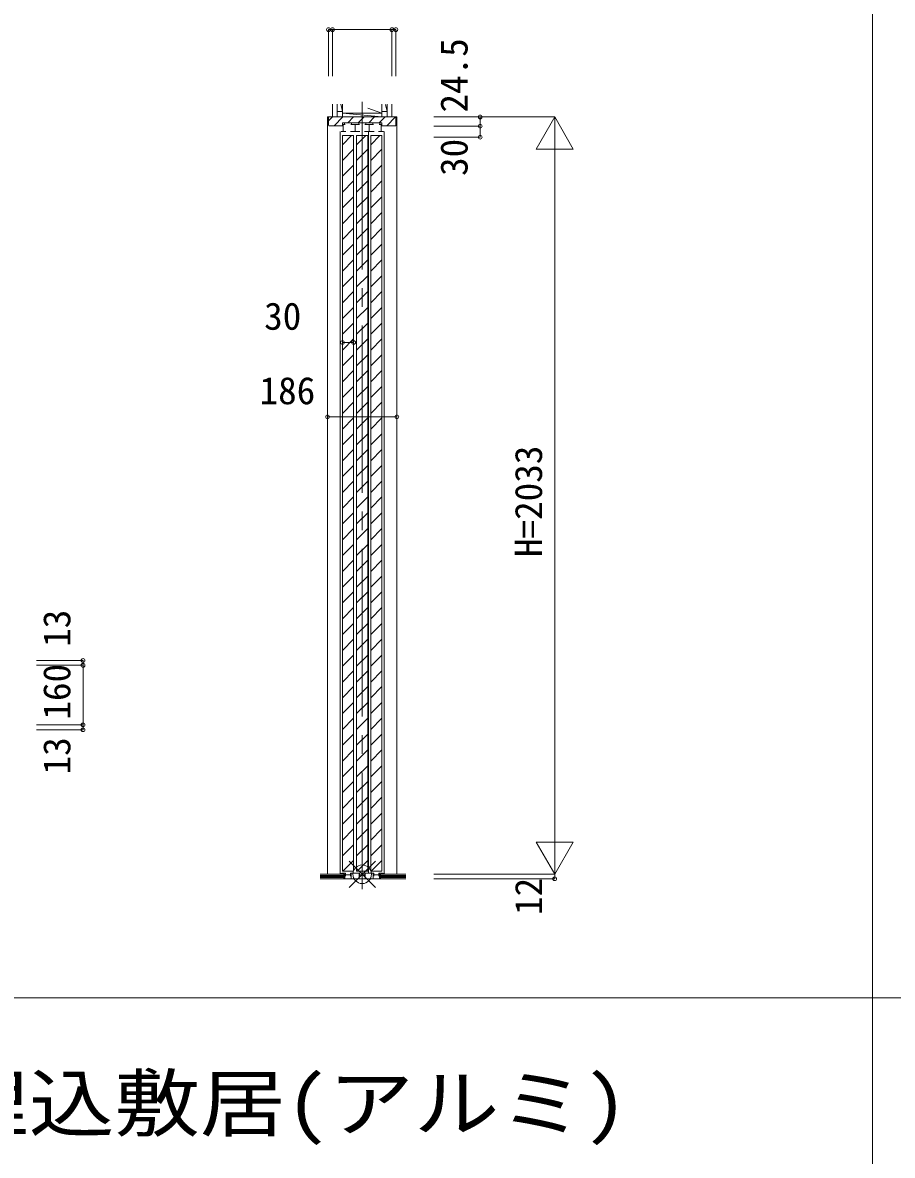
# Model space of a CAD drawing. Units: millimetres, scale not verified. Extents: x -21025 to 7656, y -14850 to 5150.
# Drawn here: x -17608 to -15272, y -12025 to -8984 of the extents above; entities that cross this region are included whole.
import ezdxf
from ezdxf.enums import TextEntityAlignment as Align

# ---------------------------------------------------------------- set-up
doc = ezdxf.new("R2010")
doc.units = ezdxf.units.MM
doc.header["$LTSCALE"] = 50
doc.linetypes.add('CHAIN2', pattern=[12, 9, -1, 1, -1])
doc.layers.add('0-0_0', color=7, linetype='Continuous')
for name, color, linetype, lineweight in [('0-1_YKK_F1', 7, 'Continuous', 9), ('0-2_YKK_IN', 7, 'Continuous', 9), ('0-4_YKK_N1', 2, 'Continuous', 9), ('0-6_YKK_C1', 4, 'Continuous', 9), ('0-7_YKK_Z1', 7, 'Continuous', 9)]:
    doc.layers.add(name, color=color, linetype=linetype, lineweight=lineweight)
doc.styles.add('ＭＳ ゴシック', font='')
doc.styles.get('ＭＳ ゴシック').set_extended_font_data('MS Gothic')

msp = doc.modelspace()

# ---------------------------------------------------------------- linework, layer by layer
at = {"layer": '0-1_YKK_F1'}
for p, q in [((-15325, -14850), (-15325, 4650)), ((-21025, -11602.5), (7475, -11602.5))]:
    msp.add_line(p, q, dxfattribs=at)
at = {"layer": '0-2_YKK_IN'}
for p, q in [((-16731.54, -11235.14), (-16660.83, -11305.86)), ((-16731.54, -11305.86), (-16660.83, -11235.14))]:
    msp.add_line(p, q, dxfattribs=at)
msp.add_circle((-16696.19, -11270.5), 25, dxfattribs=at)
at = {"layer": '0-4_YKK_N1'}
for p, q in [((-16776.19, -9003.13), (-16616.19, -9003.13)), ((-16776.19, -9003.13), (-16776.19, -9128.13)), ((-16616.19, -9003.13), (-16616.19, -9128.13)), ((-16379.01, -9262), (-16379.01, -9237.5)), ((-16229.01, -9324.1), (-16179.01, -9237.5)), ((-16179.01, -9237.5), (-16179.01, -11270.5)), ((-16504.01, -9262), (-16379.01, -9262)), ((-16379.01, -9262), (-16379.01, -9292)), ((-16504.01, -9292), (-16379.01, -9292)), ((-16229.01, -9324.1), (-16129.01, -9324.1)), ((-16749.19, -9842.78), (-16719.19, -9842.78)), ((-16789.19, -10042.78), (-16603.19, -10042.78)), ((-17571.22, -10696.5), (-17446.22, -10696.5)), ((-17446.22, -10709.5), (-17446.22, -10696.5)), ((-17571.22, -10709.5), (-17446.22, -10709.5)), ((-17571.22, -10869.5), (-17446.22, -10869.5)), ((-17571.22, -10882.5), (-17446.22, -10882.5)), ((-16229.01, -11183.9), (-16179.01, -11270.5)), ((-16229.01, -11183.9), (-16129.01, -11183.9)), ((-16179.01, -11270.5), (-16129.01, -11183.9)), ((-16504.01, -11270.5), (-16179.01, -11270.5)), ((-16179.01, -11270.5), (-16179.01, -11282.5)), ((-16504.01, -11282.5), (-16179.01, -11282.5))]:
    msp.add_line(p, q, dxfattribs=at)
for points in [[(-16776.19, -9003.13), (-16786.69, -9003.13), (-16786.69, -9128.13)], [(-16616.19, -9003.13), (-16605.69, -9003.13), (-16605.69, -9128.13)], [(-16504.01, -9237.5), (-16179.01, -9237.5), (-16129.01, -9324.1)], [(-17446.22, -10709.5), (-17446.22, -10869.5), (-17446.22, -10882.5)]]:
    msp.add_lwpolyline(points, dxfattribs=at)
for centre in [(-16786.69, -9003.13), (-16776.19, -9003.13), (-16616.19, -9003.13), (-16605.69, -9003.13), (-16379.01, -9237.5), (-16379.01, -9262), (-16379.01, -9292), (-16749.19, -9842.78), (-16719.19, -9842.78), (-16789.19, -10042.78), (-16603.19, -10042.78), (-17446.22, -10696.5), (-17446.22, -10709.5), (-17446.22, -10869.5), (-17446.22, -10882.5), (-16179.01, -11282.5)]:
    msp.add_circle(centre, 5, dxfattribs=at)
at = {"layer": '0-6_YKK_C1'}
for p, q in [((-16789.19, -9237.5), (-16789.19, -11270.5)), ((-16786.69, -9237.5), (-16789.19, -9237.5)), ((-16786.69, -9248.04), (-16776.15, -9237.5)), ((-16786.69, -9237.5), (-16786.69, -9259.5)), ((-16761.69, -9237.5), (-16786.69, -9237.5)), ((-16771.86, -9261.5), (-16747.86, -9237.5)), ((-16630.69, -9237.5), (-16761.69, -9237.5)), ((-16735.18, -9253.1), (-16719.58, -9237.5)), ((-16706.9, -9253.1), (-16691.3, -9237.5)), ((-16678.61, -9253.1), (-16663.01, -9237.5)), ((-16650.33, -9253.1), (-16634.73, -9237.5)), ((-16605.69, -9237.5), (-16630.69, -9237.5)), ((-16630.44, -9261.5), (-16606.44, -9237.5)), ((-16605.69, -9237.5), (-16603.19, -9237.5)), ((-16605.69, -9259.5), (-16605.69, -9237.5)), ((-16603.19, -9237.5), (-16603.19, -11270.5)), ((-16784.69, -9261.5), (-16749.29, -9261.5)), ((-16756.99, -9261.7), (-16747.29, -9261.7)), ((-16749.29, -9261.5), (-16748.79, -9261)), ((-16748.79, -9253.1), (-16704.79, -9253.1)), ((-16748.79, -9261), (-16748.79, -9253.1)), ((-16747.29, -9258.2), (-16747.29, -9276.7)), ((-16741.59, -9258.2), (-16747.29, -9258.2)), ((-16743.59, -9258.2), (-16743.59, -9253.1)), ((-16743.59, -9253.1), (-16724.79, -9253.1)), ((-16726.79, -9258.2), (-16703.59, -9258.2)), ((-16724.79, -9253.1), (-16724.79, -9258.2)), ((-16715.19, -9258.2), (-16715.19, -9276.7)), ((-16705.59, -9253.1), (-16705.59, -9258.2)), ((-16704.79, -9253.1), (-16687.59, -9253.1)), ((-16704.69, -9253.1), (-16687.69, -9253.1)), ((-16688.79, -9258.2), (-16665.59, -9258.2)), ((-16687.59, -9253.1), (-16643.59, -9253.1)), ((-16686.79, -9253.1), (-16686.79, -9258.2)), ((-16677.19, -9258.2), (-16677.19, -9276.7)), ((-16667.59, -9253.1), (-16667.59, -9258.2)), ((-16667.59, -9253.1), (-16648.79, -9253.1)), ((-16650.79, -9258.2), (-16645.09, -9258.2)), ((-16648.79, -9253.1), (-16648.79, -9258.2)), ((-16645.09, -9258.2), (-16645.09, -9276.7)), ((-16635.39, -9261.7), (-16645.09, -9261.7)), ((-16643.59, -9253.1), (-16643.59, -9261)), ((-16643.59, -9261), (-16643.09, -9261.5)), ((-16643.59, -9261), (-16643.09, -9261.5)), ((-16643.09, -9261.5), (-16607.69, -9261.5)), ((-16755.19, -9276.88), (-16755.19, -11268.77)), ((-16740.39, -9276.7), (-16752.99, -9276.7)), ((-16749.19, -9311.91), (-16724.77, -9287.5)), ((-16749.19, -11262.5), (-16749.19, -9287.5)), ((-16749.19, -9287.5), (-16719.19, -9287.5)), ((-16727.99, -9276.7), (-16702.39, -9276.7)), ((-16719.19, -11262.5), (-16719.19, -9287.5)), ((-16719.19, -11262.5), (-16719.19, -9287.5)), ((-16711.19, -9311.91), (-16686.77, -9287.5)), ((-16711.19, -11262.5), (-16711.19, -9287.5)), ((-16711.19, -9287.5), (-16681.19, -9287.5)), ((-16689.99, -9276.7), (-16664.39, -9276.7)), ((-16681.19, -11262.5), (-16681.19, -9287.5)), ((-16681.19, -11262.5), (-16681.19, -9287.5)), ((-16679.19, -9276.88), (-16679.19, -11267.5)), ((-16673.19, -9311.91), (-16648.77, -9287.5)), ((-16673.19, -11262.5), (-16673.19, -9287.5)), ((-16673.19, -9287.5), (-16643.19, -9287.5)), ((-16651.99, -9276.7), (-16639.39, -9276.7)), ((-16643.19, -11262.5), (-16643.19, -9287.5)), ((-16637.19, -9276.88), (-16637.19, -11268.77)), ((-16749.19, -9354.34), (-16719.19, -9324.34)), ((-16711.19, -9354.34), (-16681.19, -9324.34)), ((-16673.19, -9354.34), (-16643.19, -9324.34)), ((-16749.19, -9396.77), (-16719.19, -9366.77)), ((-16711.19, -9396.77), (-16681.19, -9366.77)), ((-16673.19, -9396.77), (-16643.19, -9366.77)), ((-16749.19, -9439.19), (-16719.19, -9409.19)), ((-16711.19, -9439.19), (-16681.19, -9409.19)), ((-16673.19, -9439.19), (-16643.19, -9409.19)), ((-16749.19, -9481.62), (-16719.19, -9451.62)), ((-16711.19, -9481.62), (-16681.19, -9451.62)), ((-16673.19, -9481.62), (-16643.19, -9451.62)), ((-16749.19, -9524.05), (-16719.19, -9494.05)), ((-16711.19, -9524.05), (-16681.19, -9494.05)), ((-16673.19, -9524.05), (-16643.19, -9494.05)), ((-16749.19, -9566.47), (-16719.19, -9536.47)), ((-16711.19, -9566.47), (-16681.19, -9536.47)), ((-16673.19, -9566.47), (-16643.19, -9536.47)), ((-16749.19, -9608.9), (-16719.19, -9578.9)), ((-16711.19, -9608.9), (-16681.19, -9578.9)), ((-16673.19, -9608.9), (-16643.19, -9578.9)), ((-16749.19, -9651.33), (-16719.19, -9621.33)), ((-16711.19, -9651.33), (-16681.19, -9621.33)), ((-16673.19, -9651.33), (-16643.19, -9621.33)), ((-16749.19, -9693.75), (-16719.19, -9663.75)), ((-16711.19, -9693.75), (-16681.19, -9663.75)), ((-16673.19, -9693.75), (-16643.19, -9663.75)), ((-16749.19, -9736.18), (-16719.19, -9706.18)), ((-16711.19, -9736.18), (-16681.19, -9706.18)), ((-16673.19, -9736.18), (-16643.19, -9706.18)), ((-16749.19, -9778.61), (-16719.19, -9748.61)), ((-16711.19, -9778.61), (-16681.19, -9748.61)), ((-16673.19, -9778.61), (-16643.19, -9748.61)), ((-16749.19, -9821.03), (-16719.19, -9791.03)), ((-16711.19, -9821.03), (-16681.19, -9791.03)), ((-16673.19, -9821.03), (-16643.19, -9791.03)), ((-16749.19, -9863.46), (-16719.19, -9833.46)), ((-16711.19, -9863.46), (-16681.19, -9833.46)), ((-16673.19, -9863.46), (-16643.19, -9833.46)), ((-16749.19, -9905.88), (-16719.19, -9875.88)), ((-16711.19, -9905.88), (-16681.19, -9875.88)), ((-16673.19, -9905.88), (-16643.19, -9875.88)), ((-16749.19, -9948.31), (-16719.19, -9918.31)), ((-16711.19, -9948.31), (-16681.19, -9918.31)), ((-16673.19, -9948.31), (-16643.19, -9918.31)), ((-16749.19, -9990.74), (-16719.19, -9960.74)), ((-16711.19, -9990.74), (-16681.19, -9960.74)), ((-16673.19, -9990.74), (-16643.19, -9960.74)), ((-16749.19, -10033.16), (-16719.19, -10003.16)), ((-16711.19, -10033.16), (-16681.19, -10003.16)), ((-16673.19, -10033.16), (-16643.19, -10003.16)), ((-16749.19, -10075.59), (-16719.19, -10045.59)), ((-16711.19, -10075.59), (-16681.19, -10045.59)), ((-16673.19, -10075.59), (-16643.19, -10045.59)), ((-16749.19, -10118.02), (-16719.19, -10088.02)), ((-16711.19, -10118.02), (-16681.19, -10088.02)), ((-16673.19, -10118.02), (-16643.19, -10088.02)), ((-16749.19, -10160.44), (-16719.19, -10130.44)), ((-16711.19, -10160.44), (-16681.19, -10130.44)), ((-16673.19, -10160.44), (-16643.19, -10130.44)), ((-16749.19, -10202.87), (-16719.19, -10172.87)), ((-16711.19, -10202.87), (-16681.19, -10172.87)), ((-16673.19, -10202.87), (-16643.19, -10172.87)), ((-16749.19, -10245.3), (-16719.19, -10215.3)), ((-16711.19, -10245.3), (-16681.19, -10215.3)), ((-16673.19, -10245.3), (-16643.19, -10215.3)), ((-16749.19, -10287.72), (-16719.19, -10257.72)), ((-16711.19, -10287.72), (-16681.19, -10257.72)), ((-16673.19, -10287.72), (-16643.19, -10257.72)), ((-16749.19, -10330.15), (-16719.19, -10300.15)), ((-16711.19, -10330.15), (-16681.19, -10300.15)), ((-16673.19, -10330.15), (-16643.19, -10300.15)), ((-16749.19, -10372.58), (-16719.19, -10342.58)), ((-16711.19, -10372.58), (-16681.19, -10342.58)), ((-16673.19, -10372.58), (-16643.19, -10342.58)), ((-16749.19, -10415), (-16719.19, -10385)), ((-16711.19, -10415), (-16681.19, -10385)), ((-16673.19, -10415), (-16643.19, -10385)), ((-16749.19, -10457.43), (-16719.19, -10427.43)), ((-16711.19, -10457.43), (-16681.19, -10427.43)), ((-16673.19, -10457.43), (-16643.19, -10427.43)), ((-16749.19, -10499.85), (-16719.19, -10469.85)), ((-16711.19, -10499.85), (-16681.19, -10469.85)), ((-16673.19, -10499.85), (-16643.19, -10469.85)), ((-16749.19, -10542.28), (-16719.19, -10512.28)), ((-16711.19, -10542.28), (-16681.19, -10512.28)), ((-16673.19, -10542.28), (-16643.19, -10512.28)), ((-16749.19, -10584.71), (-16719.19, -10554.71)), ((-16711.19, -10584.71), (-16681.19, -10554.71)), ((-16673.19, -10584.71), (-16643.19, -10554.71)), ((-16749.19, -10627.13), (-16719.19, -10597.13)), ((-16711.19, -10627.13), (-16681.19, -10597.13)), ((-16673.19, -10627.13), (-16643.19, -10597.13)), ((-16749.19, -10669.56), (-16719.19, -10639.56)), ((-16711.19, -10669.56), (-16681.19, -10639.56)), ((-16673.19, -10669.56), (-16643.19, -10639.56)), ((-16749.19, -10711.99), (-16719.19, -10681.99)), ((-16711.19, -10711.99), (-16681.19, -10681.99)), ((-16673.19, -10711.99), (-16643.19, -10681.99)), ((-16749.19, -10754.41), (-16719.19, -10724.41)), ((-16711.19, -10754.41), (-16681.19, -10724.41)), ((-16673.19, -10754.41), (-16643.19, -10724.41)), ((-16749.19, -10796.84), (-16719.19, -10766.84)), ((-16711.19, -10796.84), (-16681.19, -10766.84)), ((-16673.19, -10796.84), (-16643.19, -10766.84)), ((-16749.19, -10839.27), (-16719.19, -10809.27)), ((-16711.19, -10839.27), (-16681.19, -10809.27)), ((-16673.19, -10839.27), (-16643.19, -10809.27)), ((-16749.19, -10881.69), (-16719.19, -10851.69)), ((-16711.19, -10881.69), (-16681.19, -10851.69)), ((-16673.19, -10881.69), (-16643.19, -10851.69)), ((-16749.19, -10924.12), (-16719.19, -10894.12)), ((-16711.19, -10924.12), (-16681.19, -10894.12)), ((-16673.19, -10924.12), (-16643.19, -10894.12)), ((-16749.19, -10966.54), (-16719.19, -10936.54)), ((-16711.19, -10966.54), (-16681.19, -10936.54)), ((-16673.19, -10966.54), (-16643.19, -10936.54)), ((-16749.19, -11008.97), (-16719.19, -10978.97)), ((-16711.19, -11008.97), (-16681.19, -10978.97)), ((-16673.19, -11008.97), (-16643.19, -10978.97)), ((-16749.19, -11051.4), (-16719.19, -11021.4)), ((-16711.19, -11051.4), (-16681.19, -11021.4)), ((-16673.19, -11051.4), (-16643.19, -11021.4)), ((-16749.19, -11093.82), (-16719.19, -11063.82)), ((-16711.19, -11093.82), (-16681.19, -11063.82)), ((-16673.19, -11093.82), (-16643.19, -11063.82)), ((-16749.19, -11136.25), (-16719.19, -11106.25)), ((-16711.19, -11136.25), (-16681.19, -11106.25)), ((-16673.19, -11136.25), (-16643.19, -11106.25)), ((-16749.19, -11178.68), (-16719.19, -11148.68)), ((-16711.19, -11178.68), (-16681.19, -11148.68)), ((-16673.19, -11178.68), (-16643.19, -11148.68)), ((-16749.19, -11221.1), (-16719.19, -11191.1)), ((-16711.19, -11221.1), (-16681.19, -11191.1)), ((-16673.19, -11221.1), (-16643.19, -11191.1)), ((-16748.16, -11262.5), (-16719.19, -11233.53)), ((-16710.16, -11262.5), (-16681.19, -11233.53)), ((-16672.16, -11262.5), (-16643.19, -11233.53)), ((-16756.69, -11270.3), (-16756.69, -11269.7)), ((-16750.69, -11267.7), (-16742.49, -11267.7)), ((-16749.19, -11262.5), (-16719.19, -11262.5)), ((-16742.64, -11267.5), (-16741.19, -11267.5)), ((-16742.49, -11267.7), (-16742.49, -11282.5)), ((-16741.19, -11267.5), (-16741.19, -11275.5)), ((-16727.19, -11272), (-16741.19, -11272)), ((-16727.19, -11267.5), (-16725.74, -11267.5)), ((-16727.19, -11275.5), (-16727.19, -11267.5)), ((-16725.89, -11267.7), (-16704.49, -11267.7)), ((-16725.89, -11282.5), (-16725.89, -11267.7)), ((-16711.19, -11262.5), (-16681.19, -11262.5)), ((-16704.64, -11267.5), (-16703.19, -11267.5)), ((-16704.49, -11267.7), (-16704.49, -11282.5)), ((-16703.19, -11267.5), (-16703.19, -11275.5)), ((-16689.19, -11272), (-16703.19, -11272)), ((-16689.19, -11267.5), (-16687.74, -11267.5)), ((-16689.19, -11275.5), (-16689.19, -11267.5)), ((-16687.89, -11267.7), (-16666.49, -11267.7)), ((-16687.89, -11282.5), (-16687.89, -11267.7)), ((-16673.19, -11262.5), (-16643.19, -11262.5)), ((-16665.19, -11267.5), (-16666.64, -11267.5)), ((-16666.49, -11282.5), (-16666.49, -11267.7)), ((-16665.19, -11275.5), (-16665.19, -11267.5)), ((-16665.19, -11272), (-16651.19, -11272)), ((-16651.19, -11267.5), (-16651.19, -11275.5)), ((-16649.74, -11267.5), (-16651.19, -11267.5)), ((-16649.89, -11267.7), (-16649.89, -11282.5)), ((-16641.69, -11267.7), (-16649.89, -11267.7)), ((-16635.69, -11270.3), (-16635.69, -11269.7)), ((-16742.49, -11282.5), (-16725.89, -11282.5)), ((-16704.49, -11282.5), (-16687.89, -11282.5)), ((-16649.89, -11282.5), (-16666.49, -11282.5))]:
    msp.add_line(p, q, dxfattribs=at)
msp.add_lwpolyline([(-16776.19, -9237.5), (-16696.19, -9237.5), (-16616.19, -9237.5)], dxfattribs=at)
for centre, radius, start, end in [((-16784.69, -9259.5), 2, 180, 269.99998), ((-16607.69, -9259.5), 2, 270, 359.99998), ((-16750.69, -11277.7), 10, 90, 126.86989), ((-16641.69, -11277.7), 10, 53.1301, 89.99998)]:
    msp.add_arc(centre, radius, start, end, dxfattribs=at)
at = {"layer": '0-7_YKK_Z1'}
for p, q in [((-16776.19, -9237.5), (-16776.19, -9203.13)), ((-16763.69, -9203.13), (-16763.69, -9237.5)), ((-16753.88, -9203.14), (-16748.69, -9222.5)), ((-16748.69, -9203.32), (-16748.69, -9237.5)), ((-16643.69, -9203.32), (-16643.69, -9237.5)), ((-16633.7, -9203.8), (-16628.69, -9222.5)), ((-16628.69, -9237.5), (-16628.69, -9203.13)), ((-16616.19, -9203.13), (-16616.19, -9237.5)), ((-16748.69, -9222.5), (-16763.69, -9222.5)), ((-16748.69, -9227.5), (-16643.69, -9237.5)), ((-16643.69, -9227.5), (-16748.69, -9227.5)), ((-16643.69, -9227.5), (-16681.29, -9213.88)), ((-16628.69, -9222.5), (-16643.69, -9222.5)), ((-16809.53, -11270.5), (-16745.1, -11270.5)), ((-16809.53, -11273.5), (-16745.19, -11273.5)), ((-16809.53, -11276.5), (-16745.19, -11276.5)), ((-16809.53, -11279.5), (-16745.19, -11279.5)), ((-16745.19, -11270.5), (-16745.19, -11282.5)), ((-16647.19, -11270.5), (-16647.19, -11282.5)), ((-16579.01, -11270.5), (-16647.19, -11270.5)), ((-16579.01, -11273.5), (-16647.19, -11273.5)), ((-16579.01, -11276.5), (-16647.19, -11276.5)), ((-16579.01, -11279.5), (-16647.19, -11279.5)), ((-16809.53, -11282.5), (-16579.01, -11282.5))]:
    msp.add_line(p, q, dxfattribs=at)
at = {"layer": '0-7_YKK_Z1', "linetype": 'CHAIN2'}
msp.add_line((-16696.19, -9196.93), (-16696.19, -11310.45), dxfattribs=at)

# ---------------------------------------------------------------- texts
at = {"layer": '0-0_0', "style": 'ＭＳ ゴシック', "width": 1.15}
msp.add_text('枠見込み148/ラウンドレール/埋込敷居(アルミ)', height=146.6, dxfattribs=at).set_placement((-20925, -12002.5), align=Align.BOTTOM_LEFT)
at = {"layer": '0-4_YKK_N1', "color": 4, "style": 'ＭＳ ゴシック'}
for s, p in [('24.5', (-16391.01, -9225.75)), ('30', (-16391.01, -9395.97)), ('H=2033', (-16191.01, -10419)), ('13', (-17458.22, -10660.1)), ('160', (-17458.22, -10855.31)), ('13', (-17458.22, -11002.5)), ('12', (-16190.83, -11379.8))]:
    msp.add_text(s, height=73.31, rotation=90, dxfattribs=at).set_placement(p, align=Align.BOTTOM_LEFT)
for s, p in [('30', (-16959.61, -9830.78)), ('186', (-16971.9, -10030.78))]:
    msp.add_text(s, height=73.31, dxfattribs=at).set_placement(p, align=Align.BOTTOM_LEFT)

doc.saveas('drawing.dxf')
